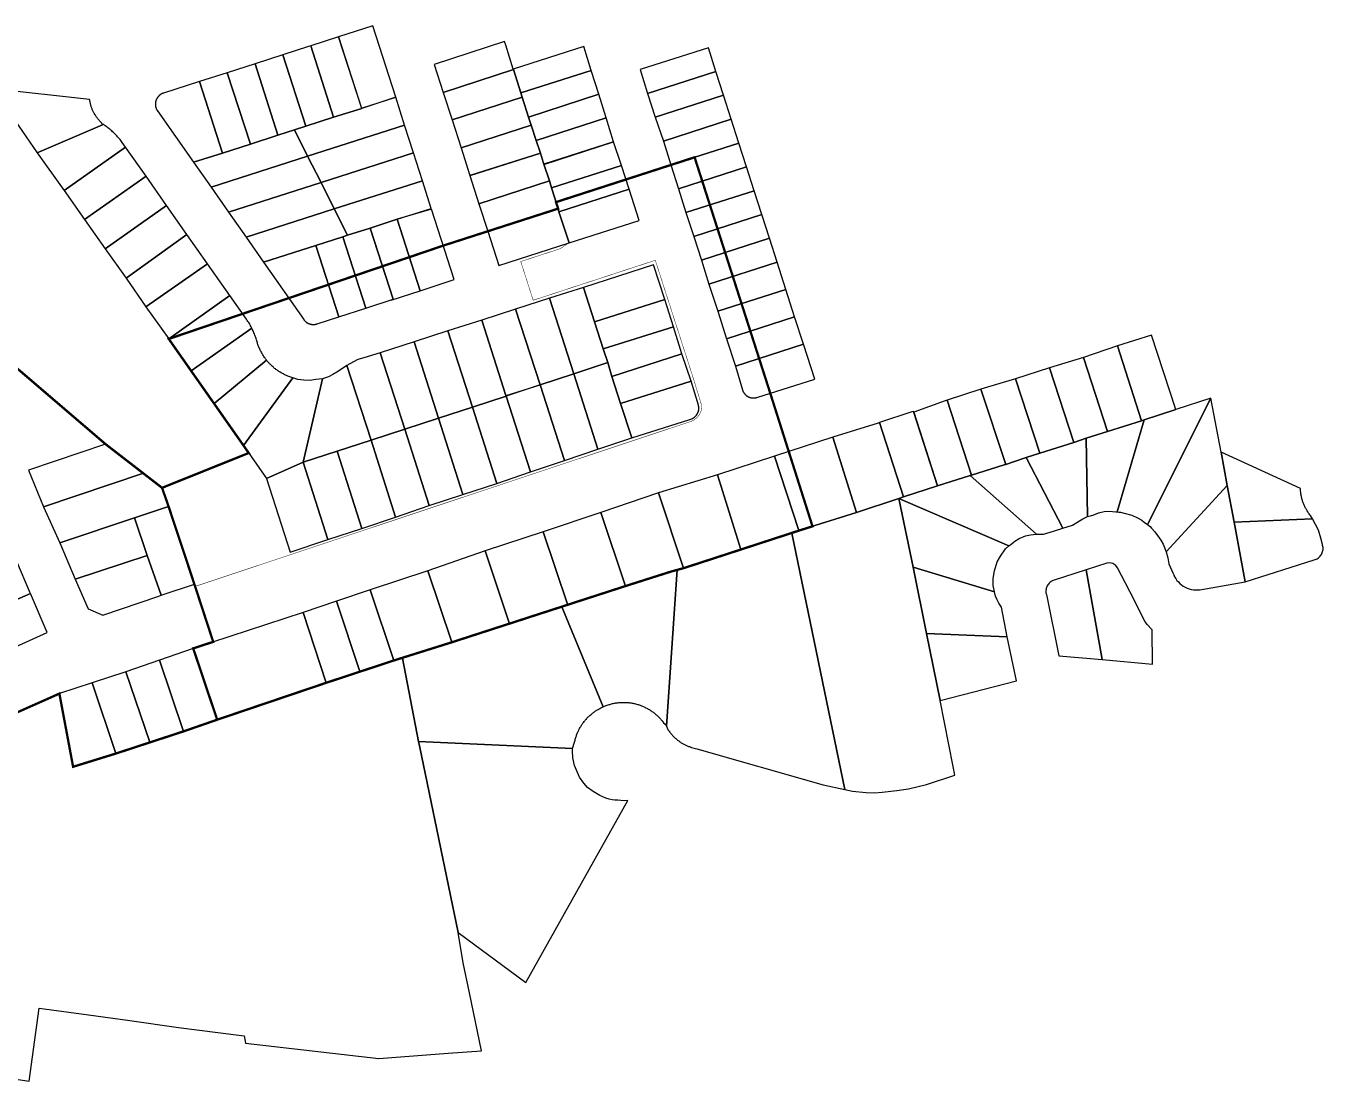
# Model space of a CAD drawing. Header units: metres. Extents: x 620457 to 624057, y 4872349 to 4874194.
# Drawn here: x 623503 to 624057, y 4873545 to 4873996 of the extents above; entities that cross this region are included whole.
import ezdxf

# ---------------------------------------------------------------- set-up
doc = ezdxf.new("R2010")
doc.units = ezdxf.units.M
doc.header["$LTSCALE"] = 10
doc.header["$MEASUREMENT"] = 0
doc.linetypes.add('DASHED', pattern=[0.75, 0.5, -0.25])
doc.layers.add('Aurora_Parcel', color=252, linetype='Continuous')
doc.layers.add('Conduit_Distribution_14WAY - 14_10mm', color=1, linetype='DASHED')

msp = doc.modelspace()

# ---------------------------------------------------------------- linework, layer by layer
at = {"ltscale": 1.5, "const_width": 1}
msp.add_lwpolyline([(623561.19, 4873798.57), (623564.01, 4873790.54), (623574.99, 4873757.42), (623583.04, 4873732.77), (623574.5, 4873729.98), (623584.73, 4873699.51), (623631.29, 4873715.28), (623660.17, 4873724.81), (623684.88, 4873732.57), (623759.13, 4873756.62), (623778.53, 4873762.79), (623783.91, 4873764.25), (623808.33, 4873772.2), (623833.11, 4873780.28), (623838.94, 4873782.12), (623820.91, 4873838.98), (623788.6, 4873939.77), (623729.42, 4873920.63), (623730.32, 4873917.84), (623700.26, 4873908.16), (623681.27, 4873902.04), (623564.05, 4873862.18), (623598.21, 4873813.45), (623561.19, 4873798.57)], close=True, dxfattribs=at)
for points in [[(623561.19, 4873798.57), (623537.05, 4873817.25), (623489.03, 4873858.4)], [(623392.84, 4873655.19), (623517.35, 4873710.66), (623523.21, 4873679.4), (623541.37, 4873685.02), (623570.42, 4873694.54), (623584.73, 4873699.51), (623574.5, 4873729.98), (623583.04, 4873732.77), (623574.99, 4873757.42), (623564.01, 4873790.54), (623561.19, 4873798.57)]]:
    msp.add_lwpolyline(points, dxfattribs=at)
at = {"layer": 'Aurora_Parcel'}
for points in [[(623636.48, 4873991.2), (623646.39, 4873960.74), (623660.95, 4873965.42), (623651.17, 4873995.89), (623636.48, 4873991.2)], [(623646.44, 4873960.68), (623636.48, 4873991.2), (623624.67, 4873987.34), (623634.44, 4873956.93), (623646.44, 4873960.68)], [(623634.44, 4873956.93), (623624.67, 4873987.34), (623623.74, 4873987.04), (623612.79, 4873983.53), (623622.63, 4873953.12), (623634.44, 4873956.93)], [(623711.22, 4873977.29), (623711.17, 4873977.48), (623707.94, 4873987.63), (623707.46, 4873989.22), (623677.44, 4873979.44), (623681.18, 4873967.52), (623711.22, 4873977.29)], [(623744.4, 4873976.88), (623741.23, 4873987.04), (623711.17, 4873977.48), (623711.22, 4873977.29), (623714.45, 4873967.31), (623744.4, 4873976.88)], [(623797.69, 4873976.45), (623794.48, 4873986.55), (623765.37, 4873977.32), (623768.54, 4873967.04), (623797.69, 4873976.45)], [(623610.69, 4873949.25), (623600.89, 4873979.73), (623588.97, 4873975.92), (623598.97, 4873945.41), (623610.69, 4873949.25)], [(623617.68, 4873951.47), (623622.63, 4873953.12), (623612.79, 4873983.53), (623600.89, 4873979.73), (623610.69, 4873949.25), (623617.68, 4873951.47)], [(623598.97, 4873945.41), (623588.97, 4873975.92), (623577.13, 4873972.14), (623586.94, 4873941.57), (623598.97, 4873945.41)], [(623715.03, 4873965.46), (623714.45, 4873967.31), (623711.22, 4873977.29), (623681.18, 4873967.52), (623685.13, 4873955.83), (623715.03, 4873965.46)], [(623747.71, 4873966.78), (623744.4, 4873976.88), (623714.45, 4873967.31), (623715.03, 4873965.46), (623717.72, 4873956.98), (623747.71, 4873966.78)], [(623800.96, 4873966.26), (623797.69, 4873976.45), (623768.54, 4873967.04), (623771.72, 4873956.88), (623800.96, 4873966.26)], [(623535.79, 4873953.67), (623535.41, 4873954.41), (623535.19, 4873954.62), (623534.99, 4873954.83), (623534.79, 4873955.04), (623534.57, 4873955.27), (623534.32, 4873955.54), (623534.13, 4873955.79), (623533.93, 4873956), (623533.76, 4873956.25), (623533.57, 4873956.47), (623533.39, 4873956.72), (623533.22, 4873956.97), (623533.04, 4873957.23), (623532.87, 4873957.47), (623532.72, 4873957.72), (623532.55, 4873957.97), (623532.36, 4873958.3), (623532.23, 4873958.56), (623532.08, 4873958.83), (623531.94, 4873959.1), (623531.79, 4873959.36), (623531.67, 4873959.63), (623531.54, 4873959.9), (623531.42, 4873960.19), (623531.31, 4873960.47), (623531.21, 4873960.75), (623531.11, 4873961.02), (623530.97, 4873961.39), (623530.89, 4873961.68), (623530.81, 4873961.96), (623530.74, 4873962.24), (623530.63, 4873962.53), (623530.58, 4873962.83), (623530.49, 4873963.12), (623530.43, 4873963.41), (623530.38, 4873963.71), (623530.32, 4873964), (623530.26, 4873964.47), (623488.93, 4873969.06), (623507.81, 4873941.75), (623535.79, 4873953.67)], [(623586.94, 4873941.57), (623577.13, 4873972.14), (623561.79, 4873967.2), (623561.71, 4873967.18), (623561.62, 4873967.14), (623561.55, 4873967.11), (623561.46, 4873967.08), (623561.39, 4873967.06), (623561.31, 4873967.02), (623561.23, 4873966.99), (623561.15, 4873966.93), (623561.08, 4873966.9), (623560.94, 4873966.82), (623560.86, 4873966.79), (623560.79, 4873966.75), (623560.71, 4873966.7), (623560.64, 4873966.66), (623560.56, 4873966.61), (623560.5, 4873966.53), (623560.41, 4873966.51), (623560.35, 4873966.45), (623560.27, 4873966.4), (623560.15, 4873966.3), (623560.09, 4873966.24), (623560.02, 4873966.19), (623559.96, 4873966.13), (623559.9, 4873966.07), (623559.83, 4873966.01), (623559.77, 4873965.96), (623559.71, 4873965.89), (623559.65, 4873965.83), (623559.62, 4873965.76), (623559.5, 4873965.65), (623559.45, 4873965.59), (623559.39, 4873965.5), (623559.35, 4873965.44), (623559.29, 4873965.36), (623559.24, 4873965.3), (623559.2, 4873965.22), (623559.14, 4873965.16), (623559.09, 4873965.07), (623559.05, 4873965.01), (623558.96, 4873964.88), (623558.93, 4873964.8), (623558.89, 4873964.72), (623558.84, 4873964.66), (623558.81, 4873964.57), (623558.77, 4873964.49), (623558.73, 4873964.41), (623558.69, 4873964.33), (623558.67, 4873964.26), (623558.64, 4873964.17), (623558.6, 4873964.01), (623558.55, 4873963.94), (623558.54, 4873963.86), (623558.51, 4873963.78), (623558.49, 4873963.69), (623558.47, 4873963.6), (623558.44, 4873963.52), (623558.42, 4873963.44), (623558.41, 4873963.35), (623558.4, 4873963.26), (623558.38, 4873963.11), (623558.36, 4873963.03), (623558.35, 4873962.94), (623558.35, 4873962.85), (623558.34, 4873962.78), (623558.33, 4873962.68), (623558.33, 4873962.58), (623558.33, 4873962.51), (623558.33, 4873962.41), (623558.33, 4873962.33), (623558.34, 4873962.18), (623558.35, 4873962.09), (623558.35, 4873962), (623558.36, 4873961.92), (623558.37, 4873961.83), (623558.38, 4873961.75), (623558.4, 4873961.66), (623558.41, 4873961.58), (623558.43, 4873961.49), (623558.43, 4873961.4), (623558.48, 4873961.26), (623558.5, 4873961.17), (623558.52, 4873961.09), (623558.54, 4873961.02), (623558.56, 4873960.93), (623558.61, 4873960.85), (623558.62, 4873960.76), (623558.65, 4873960.68), (623558.69, 4873960.6), (623558.71, 4873960.52), (623558.78, 4873960.38), (623558.82, 4873960.3), (623558.84, 4873960.22), (623558.9, 4873960.15), (623558.93, 4873960.07), (623558.96, 4873960), (623559.01, 4873959.92), (623559.06, 4873959.84), (623559.11, 4873959.76), (623559.16, 4873959.69), (623559.23, 4873959.59), (623574.57, 4873937.72), (623586.94, 4873941.57)], [(623664.69, 4873953.55), (623660.95, 4873965.42), (623646.44, 4873960.68), (623634.44, 4873956.93), (623622.63, 4873953.12), (623617.68, 4873951.47), (623623.36, 4873940.27), (623664.69, 4873953.55)], [(623718.79, 4873953.5), (623717.72, 4873956.98), (623715.03, 4873965.46), (623685.13, 4873955.83), (623688.93, 4873943.75), (623718.79, 4873953.5)], [(623750.88, 4873956.62), (623747.71, 4873966.78), (623717.72, 4873956.98), (623718.79, 4873953.5), (623720.93, 4873947.02), (623750.88, 4873956.62)], [(623804.26, 4873956.07), (623800.96, 4873966.26), (623771.72, 4873956.88), (623775.27, 4873946.72), (623804.26, 4873956.07)], [(623545.59, 4873944.06), (623544.22, 4873946.08), (623543.91, 4873946.5), (623543.59, 4873946.92), (623543.27, 4873947.35), (623542.93, 4873947.76), (623542.58, 4873948.15), (623542.23, 4873948.55), (623541.88, 4873948.96), (623541.49, 4873949.33), (623540.85, 4873949.98), (623540.47, 4873950.35), (623540.08, 4873950.71), (623539.69, 4873951.07), (623539.29, 4873951.41), (623538.89, 4873951.75), (623538.46, 4873952.08), (623538.04, 4873952.4), (623537.62, 4873952.73), (623536.86, 4873953.26), (623536.62, 4873953.45), (623536.35, 4873953.63), (623536.1, 4873953.83), (623535.87, 4873954.01), (623535.79, 4873953.67), (623507.81, 4873941.75), (623519, 4873926.16), (623519.34, 4873925.52), (623545.59, 4873944.06)], [(623668.62, 4873941.73), (623664.69, 4873953.55), (623623.36, 4873940.27), (623629.08, 4873928.96), (623668.62, 4873941.73)], [(623722.81, 4873941.59), (623720.93, 4873947.02), (623718.79, 4873953.5), (623688.93, 4873943.75), (623692.69, 4873931.98), (623692.7, 4873931.95), (623722.81, 4873941.59)], [(623753.99, 4873946.4), (623750.88, 4873956.62), (623720.93, 4873947.02), (623722.81, 4873941.59), (623724.23, 4873936.73), (623753.99, 4873946.4)], [(623807.52, 4873945.83), (623804.26, 4873956.07), (623775.27, 4873946.72), (623778.38, 4873936.49), (623807.52, 4873945.83)], [(623623.36, 4873940.27), (623617.68, 4873951.47), (623610.69, 4873949.25), (623598.97, 4873945.41), (623586.94, 4873941.57), (623574.57, 4873937.72), (623582.1, 4873927.07), (623623.36, 4873940.27)], [(623757.44, 4873936.33), (623753.99, 4873946.4), (623724.2, 4873936.84), (623724.19, 4873936.83), (623726.57, 4873929.69), (623727.47, 4873926.67), (623757.44, 4873936.33)], [(623554.48, 4873931.78), (623545.59, 4873944.06), (623519.34, 4873925.52), (623528.06, 4873913.24), (623554.48, 4873931.78)], [(623672.36, 4873929.79), (623668.62, 4873941.73), (623629.08, 4873928.96), (623634.68, 4873917.72), (623672.36, 4873929.79)], [(623726.57, 4873929.69), (623724.19, 4873936.83), (623722.81, 4873941.59), (623692.65, 4873931.96), (623696.53, 4873919.93), (623726.57, 4873929.69)], [(623810.8, 4873935.72), (623807.52, 4873945.83), (623778.38, 4873936.49), (623781.75, 4873926.33), (623810.8, 4873935.72)], [(623629.08, 4873928.96), (623623.36, 4873940.27), (623582.1, 4873927.07), (623589.55, 4873916.34), (623629.08, 4873928.96)], [(623760.69, 4873926.13), (623757.44, 4873936.33), (623727.47, 4873926.67), (623730.32, 4873917.84), (623730.69, 4873916.5), (623760.69, 4873926.13)], [(623814.1, 4873925.48), (623810.8, 4873935.72), (623781.75, 4873926.33), (623784.92, 4873916.17), (623814.1, 4873925.48)], [(623563.03, 4873919.25), (623554.48, 4873931.78), (623528.06, 4873913.24), (623536.87, 4873900.71), (623563.03, 4873919.25)], [(623650.08, 4873909.47), (623661.62, 4873913.28), (623676.17, 4873917.88), (623672.36, 4873929.79), (623634.68, 4873917.72), (623640.36, 4873906.48), (623650.08, 4873909.47)], [(623730.32, 4873917.84), (623727.47, 4873926.67), (623726.57, 4873929.69), (623696.53, 4873919.93), (623700.26, 4873908.16), (623730.32, 4873917.84)], [(623634.68, 4873917.72), (623629.08, 4873928.96), (623589.55, 4873916.34), (623597.08, 4873905.64), (623634.68, 4873917.72)], [(623764.95, 4873912.84), (623760.69, 4873926.13), (623730.69, 4873916.5), (623734.98, 4873903.23), (623764.95, 4873912.84)], [(623817.34, 4873915.36), (623814.1, 4873925.48), (623784.92, 4873916.17), (623788.23, 4873905.95), (623817.34, 4873915.36)], [(623571.83, 4873906.81), (623563.03, 4873919.25), (623536.87, 4873900.71), (623545.88, 4873888.1), (623571.83, 4873906.81)], [(623626.83, 4873902.04), (623638.45, 4873905.78), (623640.36, 4873906.48), (623634.68, 4873917.72), (623597.08, 4873905.64), (623604.46, 4873894.92), (623626.83, 4873902.04)], [(623671.42, 4873882.71), (623661.62, 4873913.28), (623650.08, 4873909.47), (623650.21, 4873909.04), (623659.82, 4873879.15), (623659.07, 4873878.76), (623671.42, 4873882.71)], [(623685.96, 4873887.51), (623676.26, 4873917.59), (623661.62, 4873913.28), (623671.42, 4873882.71), (623685.96, 4873887.51)], [(623734.98, 4873903.23), (623730.69, 4873916.5), (623730.32, 4873917.84), (623700.26, 4873908.16), (623705.01, 4873893.53), (623734.98, 4873903.23)], [(623820.64, 4873905.17), (623817.34, 4873915.36), (623788.23, 4873905.95), (623791.53, 4873895.79), (623820.64, 4873905.17)], [(623659.82, 4873879.15), (623650.08, 4873909.47), (623640.36, 4873906.48), (623638.45, 4873905.78), (623648.25, 4873875.3), (623659.82, 4873879.15)], [(623580.64, 4873894.28), (623571.83, 4873906.81), (623545.88, 4873888.1), (623554.31, 4873875.9), (623580.64, 4873894.28)], [(623627.3, 4873868.61), (623627.44, 4873868.63), (623636.64, 4873871.6), (623626.83, 4873902.04), (623604.46, 4873894.92), (623621.69, 4873870.47), (623621.72, 4873870.4), (623621.79, 4873870.32), (623621.84, 4873870.26), (623621.89, 4873870.19), (623621.96, 4873870.12), (623622, 4873870.05), (623622.08, 4873869.99), (623622.13, 4873869.92), (623622.21, 4873869.86), (623622.28, 4873869.77), (623622.41, 4873869.66), (623622.45, 4873869.61), (623622.56, 4873869.52), (623622.67, 4873869.44), (623622.72, 4873869.38), (623622.81, 4873869.33), (623622.86, 4873869.26), (623622.94, 4873869.23), (623623, 4873869.18), (623623.08, 4873869.11), (623623.15, 4873869.09), (623623.23, 4873869.05), (623623.31, 4873868.99), (623623.39, 4873868.96), (623623.46, 4873868.92), (623623.54, 4873868.88), (623623.6, 4873868.84), (623623.7, 4873868.8), (623623.78, 4873868.77), (623623.87, 4873868.73), (623623.95, 4873868.72), (623624.03, 4873868.67), (623624.13, 4873868.65), (623624.2, 4873868.6), (623624.29, 4873868.6), (623624.37, 4873868.55), (623624.45, 4873868.53), (623624.53, 4873868.49), (623624.62, 4873868.48), (623624.71, 4873868.47), (623624.79, 4873868.46), (623624.88, 4873868.45), (623624.94, 4873868.43), (623625.05, 4873868.4), (623625.14, 4873868.39), (623625.23, 4873868.37), (623625.34, 4873868.36), (623625.42, 4873868.36), (623625.5, 4873868.36), (623625.6, 4873868.36), (623625.67, 4873868.34), (623625.76, 4873868.34), (623625.84, 4873868.34), (623625.93, 4873868.34), (623626.02, 4873868.36), (623626.11, 4873868.36), (623626.19, 4873868.36), (623626.27, 4873868.37), (623626.38, 4873868.37), (623626.46, 4873868.39), (623626.53, 4873868.41), (623626.66, 4873868.44), (623626.73, 4873868.46), (623626.81, 4873868.47), (623626.89, 4873868.48), (623626.98, 4873868.49), (623627.07, 4873868.5), (623627.15, 4873868.54), (623627.22, 4873868.56), (623627.3, 4873868.61)], [(623648.25, 4873875.3), (623638.45, 4873905.78), (623626.83, 4873902.04), (623636.64, 4873871.6), (623648.25, 4873875.3)], [(623823.88, 4873894.95), (623820.64, 4873905.17), (623791.53, 4873895.79), (623794.7, 4873885.63), (623823.88, 4873894.95)], [(623590.07, 4873880.7), (623580.64, 4873894.28), (623554.31, 4873875.9), (623564.05, 4873862.18), (623590.07, 4873880.7)], [(623775.9, 4873879.05), (623771.07, 4873893.85), (623741.1, 4873884.2), (623745.92, 4873869.46), (623775.9, 4873879.05)], [(623827.55, 4873883.28), (623823.88, 4873894.95), (623794.7, 4873885.63), (623798.45, 4873874.01), (623827.55, 4873883.28)], [(623599.52, 4873866.82), (623599.24, 4873867.29), (623599, 4873867.77), (623598.75, 4873868.21), (623598.47, 4873868.73), (623598.2, 4873869.16), (623597.88, 4873869.61), (623597.58, 4873870.08), (623597.22, 4873870.62), (623590.07, 4873880.7), (623564.05, 4873862.18), (623573.61, 4873848.6), (623599.52, 4873866.82)], [(623737, 4873847.29), (623726.62, 4873879.56), (623712.12, 4873874.9), (623722.59, 4873842.53), (623737, 4873847.29)], [(623751.49, 4873852.06), (623749.54, 4873857.91), (623745.92, 4873869.46), (623741.1, 4873884.2), (623726.62, 4873879.56), (623737, 4873847.29), (623751.49, 4873852.06)], [(623831.29, 4873871.65), (623827.55, 4873883.28), (623798.45, 4873874.01), (623802.2, 4873862.26), (623831.29, 4873871.65)], [(623708.09, 4873838.05), (623722.59, 4873842.53), (623712.12, 4873874.9), (623697.74, 4873870.25), (623707.99, 4873838.02), (623708.09, 4873838.05)], [(623779.58, 4873867.37), (623775.9, 4873879.05), (623745.92, 4873869.46), (623749.54, 4873857.91), (623779.58, 4873867.37)], [(623708.14, 4873837.79), (623708.06, 4873838.04), (623697.74, 4873870.25), (623683.26, 4873865.67), (623693.76, 4873832.99), (623708.14, 4873837.79)], [(623835.12, 4873859.96), (623831.29, 4873871.65), (623802.2, 4873862.26), (623806.01, 4873850.58), (623835.12, 4873859.96)], [(623605.81, 4873853.17), (623605.66, 4873853.33), (623605.42, 4873853.64), (623605.18, 4873853.99), (623604.95, 4873854.31), (623604.72, 4873854.63), (623604.5, 4873854.98), (623604.29, 4873855.32), (623604.07, 4873855.68), (623603.88, 4873856.02), (623603.66, 4873856.38), (623603.48, 4873856.74), (623603.26, 4873857.14), (623603.09, 4873857.5), (623602.92, 4873857.86), (623602.75, 4873858.24), (623602.59, 4873858.61), (623602.44, 4873858.98), (623602.3, 4873859.35), (623602.15, 4873859.73), (623602.02, 4873860.13), (623601.89, 4873860.51), (623601.77, 4873860.89), (623601.64, 4873861.35), (623601.5, 4873861.85), (623601.34, 4873862.35), (623601.18, 4873862.85), (623601.01, 4873863.35), (623600.83, 4873863.84), (623600.65, 4873864.33), (623600.43, 4873864.82), (623600.23, 4873865.31), (623599.86, 4873866.13), (623599.69, 4873866.47), (623599.52, 4873866.82), (623573.61, 4873848.6), (623583.45, 4873834.57), (623605.81, 4873853.17)], [(623693.76, 4873832.99), (623683.26, 4873865.67), (623668.8, 4873860.98), (623679.28, 4873828.35), (623693.76, 4873832.99)], [(623783.2, 4873855.87), (623779.58, 4873867.37), (623749.54, 4873857.91), (623751.49, 4873852.06), (623753.3, 4873846.19), (623783.2, 4873855.87)], [(623980.64, 4873827.63), (623994.03, 4873832.07), (623983.65, 4873863.82), (623969.16, 4873859.22), (623979.42, 4873827.26), (623980.64, 4873827.63)], [(623679.28, 4873828.35), (623668.8, 4873860.98), (623654.32, 4873856.28), (623664.82, 4873823.62), (623679.28, 4873828.35)], [(623814.68, 4873837.04), (623814.77, 4873837.06), (623814.84, 4873837.07), (623814.92, 4873837.08), (623815, 4873837.1), (623815.08, 4873837.14), (623815.17, 4873837.16), (623839.91, 4873845.01), (623835.12, 4873859.96), (623806.01, 4873850.58), (623809.02, 4873840.46), (623809.08, 4873840.33), (623809.11, 4873840.26), (623809.13, 4873840.19), (623809.15, 4873840.09), (623809.19, 4873840.02), (623809.23, 4873839.93), (623809.26, 4873839.86), (623809.28, 4873839.78), (623809.33, 4873839.7), (623809.37, 4873839.62), (623809.4, 4873839.55), (623809.46, 4873839.46), (623809.5, 4873839.39), (623809.54, 4873839.31), (623809.59, 4873839.24), (623809.65, 4873839.17), (623809.68, 4873839.1), (623809.73, 4873839.03), (623809.79, 4873838.97), (623809.84, 4873838.89), (623809.89, 4873838.83), (623809.94, 4873838.75), (623810.01, 4873838.68), (623810.07, 4873838.59), (623810.12, 4873838.54), (623810.18, 4873838.47), (623810.24, 4873838.42), (623810.29, 4873838.34), (623810.37, 4873838.3), (623810.41, 4873838.24), (623810.49, 4873838.18), (623810.54, 4873838.12), (623810.62, 4873838.06), (623810.69, 4873838), (623810.77, 4873837.95), (623810.83, 4873837.9), (623810.91, 4873837.85), (623810.97, 4873837.79), (623811.06, 4873837.75), (623811.12, 4873837.71), (623811.2, 4873837.67), (623811.27, 4873837.62), (623811.34, 4873837.58), (623811.43, 4873837.54), (623811.51, 4873837.5), (623811.59, 4873837.45), (623811.66, 4873837.41), (623811.74, 4873837.38), (623811.82, 4873837.33), (623811.9, 4873837.3), (623811.96, 4873837.27), (623812.06, 4873837.25), (623812.14, 4873837.22), (623812.22, 4873837.19), (623812.31, 4873837.15), (623812.4, 4873837.13), (623812.49, 4873837.11), (623812.58, 4873837.09), (623812.66, 4873837.07), (623812.75, 4873837.04), (623812.82, 4873837.02), (623812.9, 4873837.01), (623812.99, 4873837), (623813.08, 4873836.98), (623813.16, 4873836.98), (623813.24, 4873836.98), (623813.35, 4873836.96), (623813.44, 4873836.95), (623813.52, 4873836.95), (623813.61, 4873836.95), (623813.68, 4873836.95), (623813.78, 4873836.95), (623813.87, 4873836.94), (623813.95, 4873836.95), (623814.05, 4873836.96), (623814.12, 4873836.96), (623814.2, 4873836.96), (623814.34, 4873836.98), (623814.42, 4873836.98), (623814.51, 4873837.01), (623814.59, 4873837.01), (623814.68, 4873837.04)], [(623979.42, 4873827.26), (623969.16, 4873859.22), (623954.63, 4873854.31), (623964.87, 4873822.65), (623979.42, 4873827.26)], [(623616.98, 4873845.55), (623614.96, 4873846.33), (623614.61, 4873846.46), (623614.31, 4873846.6), (623613.94, 4873846.75), (623613.61, 4873846.88), (623613.29, 4873847.02), (623612.99, 4873847.21), (623612.64, 4873847.39), (623612.32, 4873847.56), (623612, 4873847.73), (623611.67, 4873847.93), (623611.33, 4873848.13), (623611.03, 4873848.32), (623610.75, 4873848.51), (623610.43, 4873848.75), (623610.14, 4873848.94), (623609.84, 4873849.15), (623609.57, 4873849.37), (623609.27, 4873849.6), (623608.96, 4873849.83), (623608.72, 4873850.09), (623608.4, 4873850.36), (623608.15, 4873850.59), (623607.9, 4873850.83), (623607.62, 4873851.09), (623607.36, 4873851.34), (623607.11, 4873851.61), (623606.87, 4873851.88), (623606.62, 4873852.15), (623606.38, 4873852.43), (623606.14, 4873852.7), (623605.94, 4873852.99), (623605.81, 4873853.17), (623583.45, 4873834.57), (623596.03, 4873816.59), (623616.98, 4873845.55)], [(623664.82, 4873823.62), (623654.32, 4873856.28), (623647.35, 4873854.15), (623644.86, 4873853.36), (623642.9, 4873852.37), (623640.1, 4873850.88), (623650.46, 4873818.95), (623664.82, 4873823.62)], [(623761.78, 4873819.88), (623756.99, 4873834.62), (623753.3, 4873846.19), (623751.49, 4873852.06), (623737, 4873847.29), (623747.34, 4873815.08), (623761.78, 4873819.88)], [(623787.07, 4873844.19), (623783.2, 4873855.87), (623753.3, 4873846.19), (623756.99, 4873834.62), (623787.07, 4873844.19)], [(623955.82, 4873819.85), (623964.87, 4873822.65), (623954.63, 4873854.31), (623940.21, 4873849.85), (623950.48, 4873818), (623955.82, 4873819.85)], [(623635.98, 4873814.19), (623650.46, 4873818.95), (623640.1, 4873850.88), (623637.88, 4873849.28), (623635.88, 4873847.98), (623634.14, 4873846.96), (623632.33, 4873846.05), (623629.68, 4873845.17), (623621.5, 4873809.49), (623635.98, 4873814.19)], [(623747.34, 4873815.08), (623737, 4873847.29), (623722.59, 4873842.53), (623733.05, 4873810.23), (623747.34, 4873815.08)], [(623950.48, 4873818), (623940.21, 4873849.85), (623925.66, 4873845.2), (623935.98, 4873813.39), (623950.48, 4873818)], [(623619.14, 4873844.87), (623616.98, 4873845.55), (623596.03, 4873816.59), (623605.81, 4873802.57), (623621.5, 4873809.49), (623629.68, 4873845.17), (623626.8, 4873844.83), (623624.3, 4873844.47), (623621.68, 4873844.53), (623619.14, 4873844.87)], [(623733.05, 4873810.23), (623722.59, 4873842.53), (623708.14, 4873837.79), (623718.56, 4873805.43), (623733.05, 4873810.23)], [(623761.78, 4873819.88), (623786.61, 4873827.83), (623787.02, 4873827.94), (623787.41, 4873828.09), (623787.8, 4873828.27), (623788.17, 4873828.48), (623788.51, 4873828.72), (623788.84, 4873829), (623789.14, 4873829.3), (623789.41, 4873829.62), (623789.66, 4873829.97), (623789.87, 4873830.33), (623790.05, 4873830.72), (623790.2, 4873831.12), (623790.31, 4873831.53), (623790.39, 4873831.94), (623790.43, 4873832.37), (623790.43, 4873832.79), (623790.4, 4873833.21), (623790.33, 4873833.63), (623790.29, 4873833.78), (623790.24, 4873833.93), (623787.07, 4873844.19), (623756.99, 4873834.62), (623761.78, 4873819.88)], [(623920.84, 4873808.41), (623921.43, 4873808.6), (623910.88, 4873840.73), (623896.43, 4873836.05), (623906.86, 4873804.01), (623920.84, 4873808.41)], [(623929.26, 4873811.2), (623930.21, 4873811.54), (623935.98, 4873813.39), (623925.66, 4873845.2), (623910.88, 4873840.73), (623921.43, 4873808.6), (623929.26, 4873811.2)], [(623718.56, 4873805.43), (623708.14, 4873837.79), (623693.76, 4873832.99), (623704.14, 4873800.45), (623718.56, 4873805.43)], [(623906.24, 4873803.83), (623906.86, 4873804.01), (623896.43, 4873836.05), (623895.63, 4873835.75), (623882.28, 4873830.88), (623892.35, 4873799.36), (623906.24, 4873803.83)], [(624009.02, 4873836.84), (623994.03, 4873832.07), (623980.64, 4873827.63), (623969.01, 4873788.33), (623969.75, 4873788.18), (623970.42, 4873788.17), (623972.03, 4873787.71), (623975.26, 4873786.84), (623977.77, 4873785.71), (623979.59, 4873784.73), (623980.63, 4873783.94), (623982.05, 4873782.94), (624009.02, 4873836.84)], [(624015.99, 4873799.63), (624013.5, 4873813.82), (624009.02, 4873836.84), (623982.05, 4873782.94), (623983.08, 4873781.99), (623983.69, 4873781.35), (623985.19, 4873779.73), (623986.3, 4873778.26), (623987.71, 4873776.27), (623988.62, 4873774.5), (623989.92, 4873771.17), (624015.99, 4873799.63)], [(623704.14, 4873800.45), (623693.76, 4873832.99), (623679.28, 4873828.35), (623689.6, 4873795.7), (623704.14, 4873800.45)], [(623877.8, 4873794.68), (623892.35, 4873799.36), (623882.12, 4873831.22), (623881.38, 4873830.97), (623867.56, 4873826.43), (623877.8, 4873794.68)], [(623689.6, 4873795.7), (623679.28, 4873828.35), (623664.82, 4873823.62), (623675.23, 4873790.96), (623689.6, 4873795.7)], [(623875.87, 4873793.98), (623877.8, 4873794.68), (623867.56, 4873826.43), (623866.97, 4873826.25), (623847.61, 4873820.2), (623857.72, 4873788.05), (623875.87, 4873793.98)], [(623980.64, 4873827.63), (623979.42, 4873827.26), (623964.87, 4873822.65), (623955.82, 4873819.85), (623956.31, 4873786.32), (623957.61, 4873786.59), (623959.03, 4873787.1), (623961.12, 4873787.86), (623963.55, 4873788.39), (623965.43, 4873788.53), (623967.03, 4873788.49), (623968.49, 4873788.35), (623969.01, 4873788.33), (623980.64, 4873827.63)], [(623660.81, 4873786.06), (623650.46, 4873818.95), (623635.98, 4873814.19), (623646.44, 4873781.23), (623660.81, 4873786.06)], [(623675.23, 4873790.96), (623664.82, 4873823.62), (623650.46, 4873818.95), (623660.81, 4873786.06), (623675.23, 4873790.96)], [(623857.72, 4873788.05), (623847.61, 4873820.2), (623822.72, 4873812.16), (623833.11, 4873780.27), (623857.72, 4873788.05)], [(623949.9, 4873782.6), (623953, 4873784.46), (623954.31, 4873785.26), (623956.31, 4873786.32), (623955.82, 4873819.85), (623950.48, 4873818), (623935.98, 4873813.39), (623930.21, 4873811.54), (623945.84, 4873781.38), (623949.9, 4873782.6)], [(623553.23, 4873804.83), (623549.59, 4873807.55), (623537.05, 4873817.25), (623504.1, 4873806.17), (623510.62, 4873790.48), (623553.23, 4873804.83)], [(623646.44, 4873781.23), (623635.98, 4873814.19), (623621.5, 4873809.49), (623632.04, 4873776.47), (623646.44, 4873781.23)], [(624052.45, 4873785.29), (624051.57, 4873786.7), (624051.31, 4873787.09), (624051.04, 4873787.46), (624050.91, 4873787.62), (624050.79, 4873787.76), (624050.61, 4873788.09), (624050.42, 4873788.38), (624050.23, 4873788.68), (624050.04, 4873788.99), (624049.89, 4873789.29), (624049.7, 4873789.6), (624049.52, 4873789.9), (624049.39, 4873790.22), (624049.22, 4873790.54), (624049.06, 4873790.86), (624048.91, 4873791.21), (624048.77, 4873791.54), (624048.63, 4873791.87), (624048.49, 4873792.19), (624048.37, 4873792.52), (624048.25, 4873792.88), (624048.14, 4873793.19), (624048.07, 4873793.53), (624047.96, 4873793.82), (624047.88, 4873794.21), (624047.81, 4873794.54), (624047.7, 4873794.93), (624047.63, 4873795.28), (624047.59, 4873795.63), (624047.5, 4873795.97), (624047.47, 4873796.29), (624047.4, 4873796.67), (624047.36, 4873797.02), (624047.32, 4873797.35), (624047.26, 4873798.26), (624013.5, 4873813.82), (624015.99, 4873799.63), (624019.06, 4873783.86), (624052.45, 4873785.29)], [(623632.04, 4873776.47), (623621.5, 4873809.49), (623605.81, 4873802.57), (623615.91, 4873771.12), (623632.04, 4873776.47)], [(623809.93, 4873772.73), (623830.08, 4873779.26), (623833.11, 4873780.27), (623822.72, 4873812.16), (623798.43, 4873804.08), (623808.33, 4873772.2), (623809.93, 4873772.73)], [(623939.05, 4873779.23), (623941.9, 4873780.06), (623945.84, 4873781.38), (623930.21, 4873811.54), (623929.26, 4873811.2), (623921.43, 4873808.6), (623920.84, 4873808.41), (623906.86, 4873804.01), (623906.24, 4873803.83), (623934.57, 4873778.84), (623937.6, 4873778.84), (623939.05, 4873779.23)], [(623549.42, 4873785.78), (623564.01, 4873790.54), (623561.19, 4873798.57), (623553.23, 4873804.83), (623510.62, 4873790.48), (623517.52, 4873775.08), (623549.42, 4873785.78)], [(623808.33, 4873772.2), (623798.43, 4873804.08), (623773.2, 4873796.4), (623783.91, 4873764.25), (623808.33, 4873772.2)], [(623923.57, 4873774.39), (623924.43, 4873775), (623925.4, 4873775.79), (623927.17, 4873776.9), (623929.96, 4873778.01), (623932.07, 4873778.49), (623934.57, 4873778.84), (623906.24, 4873803.83), (623892.35, 4873799.36), (623877.8, 4873794.68), (623875.87, 4873793.98), (623922.72, 4873773.84), (623923.57, 4873774.39)], [(623778.53, 4873762.79), (623781.2, 4873763.48), (623783.91, 4873764.25), (623773.2, 4873796.4), (623748.55, 4873788.03), (623759.13, 4873756.62), (623778.53, 4873762.79)], [(623989.92, 4873771.17), (623990.72, 4873768.66), (623991.07, 4873766.15), (623992.85, 4873762.25), (623993.18, 4873761.39), (623993.58, 4873760.57), (623994.05, 4873759.78), (623994.58, 4873759.04), (623995.18, 4873758.34), (623995.83, 4873757.7), (623996.54, 4873757.12), (623997.29, 4873756.59), (623998.09, 4873756.14), (623998.92, 4873755.75), (623999.78, 4873755.44), (624000.67, 4873755.2), (624001.57, 4873755.04), (624002.48, 4873754.96), (624003.4, 4873754.95), (624004.31, 4873755.02), (624023.63, 4873758.36), (624019.06, 4873783.86), (624015.99, 4873799.63), (623989.92, 4873771.17)], [(623874.94, 4873669.2), (623879.9, 4873669.92), (623887.67, 4873671.83), (623899.72, 4873675.78), (623899.06, 4873679.49), (623893.49, 4873707.67), (623887.62, 4873736.3), (623881.96, 4873764.66), (623875.87, 4873793.98), (623857.72, 4873788.05), (623833.11, 4873780.27), (623830.08, 4873779.26), (623852.69, 4873669.66), (623856.05, 4873669.02), (623861.82, 4873668.39), (623865.42, 4873668.28), (623868.74, 4873668.55), (623874.94, 4873669.2)], [(623916.67, 4873754.16), (623916.12, 4873756.82), (623916.12, 4873759.87), (623916.63, 4873763.09), (623917.73, 4873766.98), (623919.25, 4873769.35), (623921.42, 4873772.57), (623922.72, 4873773.84), (623875.87, 4873793.98), (623881.96, 4873764.66), (623916.67, 4873754.16)], [(623554.82, 4873769.67), (623549.42, 4873785.78), (623517.52, 4873775.08), (623524.09, 4873759.57), (623554.82, 4873769.67)], [(623574.99, 4873757.42), (623564.01, 4873790.54), (623549.42, 4873785.78), (623554.82, 4873769.67), (623560.75, 4873752.73), (623574.99, 4873757.42)], [(623759.13, 4873756.62), (623748.55, 4873788.03), (623724, 4873779.82), (623734.5, 4873748.49), (623759.13, 4873756.62)], [(623731.96, 4873747.73), (623734.5, 4873748.49), (623724, 4873779.82), (623699.19, 4873771.6), (623709.6, 4873740.53), (623731.96, 4873747.73)], [(624023.63, 4873758.36), (624053.23, 4873767.76), (624053.65, 4873767.89), (624054.06, 4873768.07), (624054.45, 4873768.28), (624054.82, 4873768.52), (624055.16, 4873768.79), (624055.49, 4873769.09), (624055.78, 4873769.42), (624056.05, 4873769.77), (624056.28, 4873770.14), (624056.49, 4873770.54), (624056.65, 4873770.94), (624056.79, 4873771.36), (624056.88, 4873771.8), (624056.94, 4873772.23), (624056.96, 4873772.67), (624056.94, 4873773.11), (624056.89, 4873773.55), (624056.79, 4873773.98), (624056.66, 4873774.41), (624056.01, 4873777.08), (624054.98, 4873780.46), (624052.45, 4873785.29), (624019.06, 4873783.86), (624023.63, 4873758.36)], [(623830.08, 4873779.26), (623809.93, 4873772.73), (623808.33, 4873772.2), (623783.91, 4873764.25), (623781.2, 4873763.48), (623776.62, 4873696.7), (623777.21, 4873695.36), (623777.36, 4873695.09), (623777.53, 4873694.81), (623777.81, 4873694.55), (623777.95, 4873694.28), (623778.12, 4873694.07), (623778.31, 4873693.79), (623778.53, 4873693.54), (623778.72, 4873693.29), (623778.97, 4873693.07), (623779.2, 4873692.79), (623779.4, 4873692.53), (623779.61, 4873692.33), (623779.85, 4873692.11), (623780.08, 4873691.9), (623780.28, 4873691.64), (623780.55, 4873691.48), (623780.82, 4873691.23), (623781.05, 4873691.04), (623781.3, 4873690.8), (623781.55, 4873690.63), (623781.83, 4873690.44), (623782.16, 4873690.24), (623782.35, 4873690.06), (623782.62, 4873689.89), (623782.89, 4873689.7), (623783.12, 4873689.5), (623783.5, 4873689.37), (623783.75, 4873689.17), (623784, 4873689.03), (623784.28, 4873688.9), (623784.55, 4873688.77), (623784.87, 4873688.62), (623785.16, 4873688.47), (623785.46, 4873688.33), (623785.76, 4873688.2), (623786.04, 4873688.08), (623786.37, 4873688.01), (623786.65, 4873687.89), (623787.25, 4873687.68), (623789.6, 4873687.06), (623843.57, 4873671.72), (623852.69, 4873669.66), (623830.08, 4873779.26)], [(623535.89, 4873744.22), (623559.81, 4873752.32), (623560.75, 4873752.73), (623554.82, 4873769.67), (623524.09, 4873759.57), (623529.65, 4873746.82), (623535.89, 4873744.22)], [(623709.6, 4873740.53), (623699.19, 4873771.6), (623674.68, 4873763.08), (623684.88, 4873732.57), (623709.6, 4873740.53)], [(623505.08, 4873753.39), (623504.76, 4873754.03), (623499.13, 4873767.05), (623470.18, 4873754.58), (623476.25, 4873740.94), (623505.08, 4873753.39)], [(623781.2, 4873763.48), (623778.53, 4873762.79), (623759.13, 4873756.62), (623734.5, 4873748.49), (623731.96, 4873747.73), (623749.5, 4873705.05), (623749.83, 4873705.19), (623750.19, 4873705.32), (623750.53, 4873705.46), (623750.9, 4873705.52), (623751.23, 4873705.7), (623751.7, 4873705.85), (623752.1, 4873705.98), (623752.43, 4873706.07), (623752.74, 4873706.2), (623753.16, 4873706.24), (623753.51, 4873706.39), (623753.88, 4873706.44), (623754.22, 4873706.51), (623754.66, 4873706.58), (623755.01, 4873706.65), (623755.35, 4873706.69), (623755.82, 4873706.72), (623756.25, 4873706.79), (623756.62, 4873706.82), (623756.98, 4873706.85), (623757.34, 4873706.85), (623757.72, 4873706.85), (623758.08, 4873706.85), (623758.45, 4873706.85), (623758.83, 4873706.85), (623759.2, 4873706.85), (623759.57, 4873706.84), (623760.07, 4873706.8), (623760.48, 4873706.79), (623760.82, 4873706.72), (623761.16, 4873706.68), (623761.54, 4873706.65), (623761.97, 4873706.56), (623762.29, 4873706.51), (623762.63, 4873706.42), (623763, 4873706.38), (623763.4, 4873706.24), (623763.74, 4873706.13), (623764.19, 4873705.99), (623764.6, 4873705.94), (623764.95, 4873705.8), (623765.29, 4873705.67), (623765.65, 4873705.52), (623765.99, 4873705.39), (623766.36, 4873705.26), (623766.69, 4873705.12), (623767.01, 4873704.98), (623767.39, 4873704.8), (623767.7, 4873704.65), (623768.16, 4873704.47), (623768.47, 4873704.25), (623768.81, 4873704.06), (623769.15, 4873703.89), (623769.45, 4873703.72), (623769.76, 4873703.5), (623770.05, 4873703.29), (623770.38, 4873703.05), (623770.72, 4873702.86), (623770.99, 4873702.6), (623771.27, 4873702.42), (623771.65, 4873702.13), (623771.96, 4873701.85), (623772.25, 4873701.59), (623772.53, 4873701.4), (623772.8, 4873701.12), (623773.07, 4873700.87), (623773.37, 4873700.64), (623773.6, 4873700.34), (623773.87, 4873700.08), (623774.11, 4873699.79), (623774.31, 4873699.51), (623774.68, 4873699.1), (623774.92, 4873698.79), (623775.15, 4873698.53), (623775.37, 4873698.21), (623775.89, 4873697.69), (623776.62, 4873696.7), (623781.2, 4873763.48)], [(623919.67, 4873747.59), (623918.54, 4873749.31), (623917.75, 4873750.71), (623917.15, 4873752.27), (623916.67, 4873754.16), (623881.96, 4873764.66), (623887.62, 4873736.3), (623922.1, 4873734.85), (623919.67, 4873747.59)], [(623941.69, 4873759.02), (623941.5, 4873758.94), (623941.31, 4873758.84), (623941.13, 4873758.74), (623940.73, 4873758.48), (623940.36, 4873758.18), (623940.01, 4873757.85), (623939.7, 4873757.48), (623939.42, 4873757.09), (623939.2, 4873756.71), (623939.02, 4873756.32), (623938.87, 4873755.92), (623938.75, 4873755.5), (623938.67, 4873755.07), (623938.62, 4873754.64), (623938.62, 4873754.21), (623938.64, 4873753.78), (623938.71, 4873753.35), (623938.81, 4873752.93), (623944.14, 4873726.83), (623962.69, 4873725.24), (623955.74, 4873763.51), (623941.69, 4873759.02)], [(623983.94, 4873737.86), (623981.82, 4873740.14), (623980.81, 4873741.64), (623979.72, 4873743.7), (623976.17, 4873750.96), (623969.25, 4873764.44), (623968.44, 4873765.42), (623967.13, 4873766.22), (623965.78, 4873766.47), (623964.68, 4873766.39), (623955.74, 4873763.51), (623962.69, 4873725.24), (623984.11, 4873723.29), (623983.94, 4873737.86)], [(623663.87, 4873725.8), (623684.88, 4873732.57), (623674.68, 4873763.08), (623650.11, 4873755.03), (623660.17, 4873724.81), (623663.87, 4873725.8)], [(623512.2, 4873736.82), (623505.08, 4873753.39), (623476.25, 4873740.94), (623483.37, 4873723.87), (623512.2, 4873736.82)], [(623660.17, 4873724.81), (623650.11, 4873755.03), (623635.68, 4873750.1), (623645.67, 4873720.09), (623660.17, 4873724.81)], [(623645.67, 4873720.09), (623635.68, 4873750.1), (623621.47, 4873745.32), (623631.29, 4873715.28), (623645.67, 4873720.09)], [(623737.34, 4873689.97), (623737.44, 4873690.37), (623737.53, 4873690.71), (623737.66, 4873691.16), (623737.77, 4873691.57), (623737.87, 4873691.89), (623738, 4873692.29), (623738.1, 4873692.62), (623738.23, 4873692.94), (623738.36, 4873693.32), (623738.51, 4873693.67), (623738.65, 4873694.02), (623738.8, 4873694.36), (623738.96, 4873694.67), (623739.2, 4873695.15), (623739.36, 4873695.48), (623739.52, 4873695.82), (623739.71, 4873696.13), (623739.85, 4873696.45), (623740.1, 4873696.74), (623740.26, 4873697.14), (623740.51, 4873697.42), (623740.7, 4873697.71), (623740.92, 4873698.01), (623741.13, 4873698.31), (623741.45, 4873698.75), (623741.69, 4873699.01), (623741.91, 4873699.33), (623742.16, 4873699.6), (623742.4, 4873699.8), (623742.64, 4873700.13), (623742.91, 4873700.39), (623743.22, 4873700.67), (623743.45, 4873700.93), (623743.73, 4873701.12), (623743.97, 4873701.43), (623744.37, 4873701.74), (623744.68, 4873701.99), (623744.95, 4873702.26), (623745.24, 4873702.46), (623745.54, 4873702.7), (623745.84, 4873702.91), (623746.14, 4873703.14), (623746.45, 4873703.32), (623746.76, 4873703.56), (623747.08, 4873703.74), (623747.4, 4873703.93), (623747.84, 4873704.18), (623748.17, 4873704.35), (623748.5, 4873704.52), (623748.83, 4873704.67), (623749.17, 4873704.87), (623749.5, 4873705.05), (623731.96, 4873747.73), (623709.6, 4873740.53), (623684.88, 4873732.57), (623663.87, 4873725.8), (623670.73, 4873690.2), (623736.48, 4873687.16), (623737.34, 4873689.97)], [(623926, 4873716.13), (623922.1, 4873734.85), (623887.62, 4873736.3), (623893.49, 4873707.67), (623926, 4873716.13)], [(623570.42, 4873694.54), (623584.74, 4873699.47), (623574.5, 4873729.98), (623560.17, 4873724.93), (623570.42, 4873694.54)], [(623570.42, 4873694.54), (623560.17, 4873724.93), (623545.72, 4873719.94), (623555.91, 4873689.88), (623570.42, 4873694.54)], [(623555.91, 4873689.88), (623545.72, 4873719.94), (623531.36, 4873715.29), (623541.47, 4873685.02), (623555.91, 4873689.88)], [(623531.36, 4873715.29), (623517.35, 4873710.66), (623523.21, 4873679.4), (623541.37, 4873685.02), (623541.47, 4873685.02), (623531.36, 4873715.29)], [(623753.37, 4873665.27), (623752.1, 4873665.59), (623750.63, 4873666.06), (623748.19, 4873667.15), (623745.26, 4873668.84), (623742.92, 4873670.6), (623741.26, 4873672.37), (623739.48, 4873674.99), (623738.53, 4873677.01), (623737.31, 4873680.01), (623736.67, 4873683.18), (623736.48, 4873686.24), (623736.48, 4873687.16), (623670.73, 4873690.2), (623671.09, 4873688.38), (623687.59, 4873608.66), (623716.51, 4873587.24), (623760.14, 4873665.06), (623758.62, 4873664.91), (623757.09, 4873664.97), (623755.78, 4873665.19), (623754.59, 4873665.14), (623753.37, 4873665.27)]]:
    msp.add_lwpolyline(points, close=True, dxfattribs=at)
msp.add_lwpolyline([(623497.85, 4873546.05), (623504.38, 4873545.13), (623508.66, 4873576.33), (623526.59, 4873573.87), (623546.41, 4873571.13), (623568.17, 4873568.08), (623593.92, 4873564.79), (623596.29, 4873564.44), (623596.82, 4873561.34), (623653.77, 4873554.8), (623683.3, 4873556.99), (623697.57, 4873558.05), (623692.46, 4873582.89), (623689.8, 4873595.62), (623687.59, 4873608.66), (623671.09, 4873688.38), (623670.73, 4873690.2), (623663.87, 4873725.8), (623660.17, 4873724.81), (623645.67, 4873720.09), (623631.29, 4873715.28), (623621.47, 4873745.32), (623621.47, 4873745.32), (623574.5, 4873729.98), (623584.69, 4873699.5), (623571.17, 4873694.68), (623570.96, 4873694.64), (623570.42, 4873694.54), (623555.91, 4873689.88), (623541.47, 4873685.02), (623541.37, 4873685.02), (623523.21, 4873679.4), (623517.35, 4873710.66), (623402.01, 4873658.87)], dxfattribs=at)
at = {"layer": 'Conduit_Distribution_14WAY - 14_10mm', "color": 8, "const_width": 0.2, "flags": 128}
msp.add_lwpolyline([(623734.98, 4873903.23), (623731.29, 4873900.76), (623714.36, 4873895.23), (623719.67, 4873878.7), (623771.82, 4873895.77), (623788.21, 4873844.87), (623791.72, 4873833.39, -0.300371), (623787.09, 4873826.97), (623574.98, 4873756.35)], format="xyb", dxfattribs=at)

doc.saveas('drawing.dxf')
